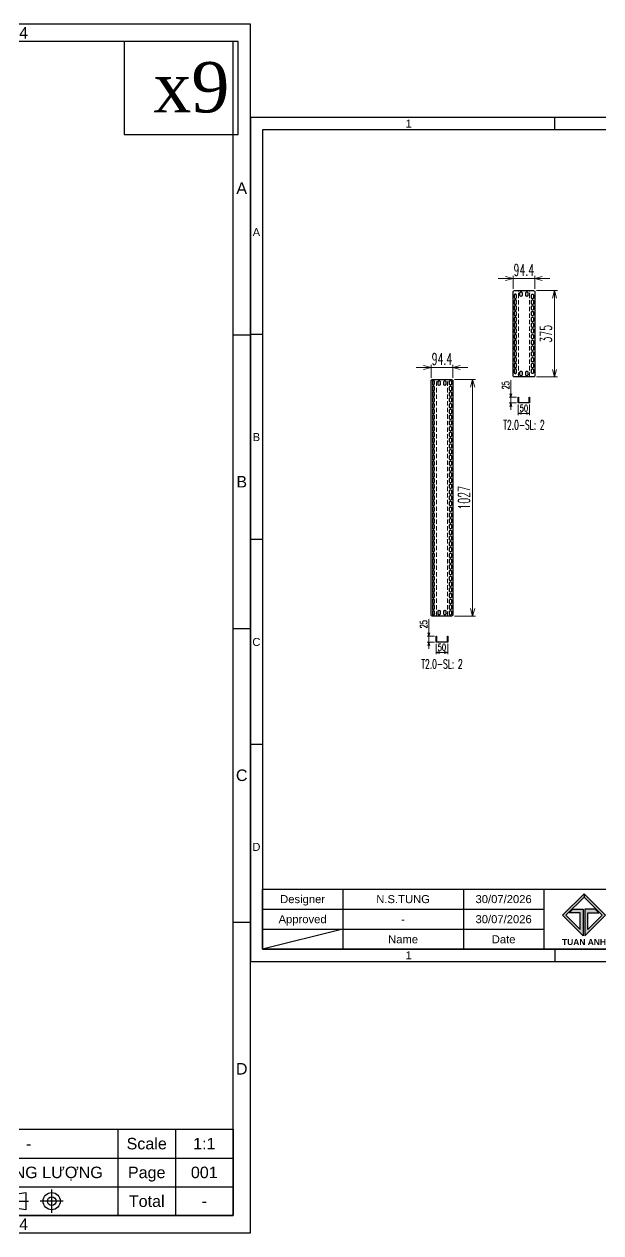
# Model space of a CAD drawing. Header units: millimetres. Extents: x -4798 to 103231, y 23514 to 54248.
# Drawn here: x 16495 to 18999, y 37689 to 42939 of the extents above; entities that cross this region are included whole.
import ezdxf
from ezdxf.enums import TextEntityAlignment as Align

# ---------------------------------------------------------------- set-up
doc = ezdxf.new("R2010")
doc.units = ezdxf.units.MM
doc.header["$LTSCALE"] = 3
doc.linetypes.add('HIDDEN', pattern=[9.525, 6.35, -3.175])
for name, color, linetype in [('@.0.DM. NÉT CHÍNH', 7, 'Continuous'), ('@.DM. NÉT CHÍNH', 7, 'Continuous'), ('@.TEXT', 7, 'Continuous'), ('@.VISIBLE', 7, 'Continuous'), ('dim', 7, 'Continuous')]:
    doc.layers.add(name, color=color, linetype=linetype)
doc.layers.add('@.DM. KÍCH THƯỚC', color=8, linetype='Continuous', lineweight=20, transparency=0.2)
doc.layers.add('@.DM. NÉT ĐỨT', color=8, linetype='HIDDEN', lineweight=9)
doc.styles.add('Ann_w01', font='romans.shx', dxfattribs={"width": 0.6, "bigfont": 'chineset.shx'})
doc.styles.add('Arial', font='arial.ttf')
doc.styles.add('KT18', font='times.ttf')
doc.dimstyles.new('Dim 01_SC15', dxfattribs={"dimscale": 15, "dimtxt": 2, "dimasz": 1, "dimexe": 0.5, "dimexo": 0.5, "dimgap": 0.5, "dimtad": 1, "dimdec": 1, "dimzin": 12, "dimdsep": 46, "dimtxsty": 'Ann_w01', "dimblk": 'OPEN30', "dimcen": 1.5, "dimclrd": 6, "dimclre": 6, "dimclrt": 3, "dimazin": 3, "dimtm": 1e-09, "dimtfac": 1, "dimtdec": 1, "dimtmove": 0, "dimatfit": 3, "dimldrblk": 'OPEN30', "dimfxl": 0, "dimtolj": 1, "dimlwd": 0, "dimlwe": 0, "dimarcsym": 0})
doc.dimstyles.new('Dim 01_SC25', dxfattribs={"dimscale": 25, "dimtxt": 2, "dimasz": 1.3, "dimexe": 0.5, "dimexo": 0.5, "dimgap": 0.5, "dimtad": 1, "dimdec": 1, "dimzin": 12, "dimdsep": 46, "dimtxsty": 'Ann_w01', "dimblk": 'OPEN30', "dimcen": 1.5, "dimclrd": 6, "dimclre": 6, "dimclrt": 3, "dimadec": 1, "dimazin": 3, "dimtm": 1e-09, "dimtfac": 1, "dimtdec": 1, "dimtix": 1, "dimtmove": 0, "dimatfit": 3, "dimldrblk": 'OPEN30', "dimfxl": 0, "dimtolj": 1, "dimlwd": 0, "dimlwe": 0, "dimarcsym": 0})

# ---------------------------------------------------------------- blocks, each defined once
blk = doc.blocks.new('_Open30')
at = {"color": 0, "linetype": 'ByBlock', "lineweight": -2}
for p, q in [((-1, 0.27), (0, 0)), ((0, 0), (-1, -0.27)), ((0, 0), (-1, 0))]:
    blk.add_line(p, q, dxfattribs=at)
blk = doc.blocks.new('*D253')
at = {"layer": '@.DM. KÍCH THƯỚC', "color": 6, "lineweight": 0}
for p, q in [((18639.6, 41286), (18639.6, 41240.7)), ((18689.6, 41286), (18689.6, 41240.7)), ((18654.6, 41248.2), (18674.6, 41248.2))]:
    blk.add_line(p, q, dxfattribs=at)
at = {"layer": 'Defpoints', "color": 0}
for p in [(18639.6, 41293.5), (18689.6, 41293.5), (18689.6, 41248.2)]:
    blk.add_point(p, dxfattribs=at)
at = {"layer": '@.DM. KÍCH THƯỚC', "color": 6, "lineweight": 0, "xscale": 15, "yscale": 15, "zscale": 15, "rotation": 180}
blk.add_blockref('_Open30', (18639.6, 41248.2), dxfattribs=at)
at = {"layer": '@.DM. KÍCH THƯỚC', "color": 6, "lineweight": 0, "xscale": 15, "yscale": 15, "zscale": 15}
blk.add_blockref('_Open30', (18689.6, 41248.2), dxfattribs=at)
at = {"layer": '@.DM. KÍCH THƯỚC', "color": 3, "insert": (18664.6, 41270.7), "char_height": 30, "attachment_point": 5, "style": 'Ann_w01'}
blk.add_mtext('\\A1;50', dxfattribs=at)
blk = doc.blocks.new('*D254')
at = {"layer": '@.DM. NÉT CHÍNH', "color": 6, "lineweight": 0}
for p, q in [((18719.3, 41781.3), (18810.5, 41781.3)), ((18798, 41438.9), (18798, 41748.8)), ((18719.3, 41406.4), (18810.5, 41406.4))]:
    blk.add_line(p, q, dxfattribs=at)
at = {"layer": 'Defpoints', "color": 0}
for p in [(18706.8, 41781.3), (18798, 41781.3), (18706.8, 41406.4)]:
    blk.add_point(p, dxfattribs=at)
at = {"layer": '@.DM. NÉT CHÍNH', "color": 6, "lineweight": 0, "xscale": 32.5, "yscale": 32.5, "zscale": 32.5}
for p, rotation in [((18798, 41781.3), 90), ((18798, 41406.4), 270)]:
    blk.add_blockref('_Open30', p, dxfattribs=dict(at, rotation=rotation))
at = {"layer": '@.DM. NÉT CHÍNH', "color": 3, "insert": (18760.5, 41593.9), "char_height": 50, "attachment_point": 5, "rotation": 90, "style": 'Ann_w01'}
blk.add_mtext('\\A1;375', dxfattribs=at)
blk = doc.blocks.new('*D255')
at = {"layer": '@.DM. KÍCH THƯỚC', "color": 6, "lineweight": 0}
for p, q in [((18607.8, 41333.5), (18607.8, 41392.6)), ((18632.1, 41318.5), (18600.3, 41318.5)), ((18607.8, 41293.5), (18607.8, 41318.5)), ((18632.1, 41293.5), (18600.3, 41293.5)), ((18607.8, 41278.5), (18607.8, 41263.5))]:
    blk.add_line(p, q, dxfattribs=at)
at = {"layer": 'Defpoints', "color": 0}
for p in [(18607.8, 41318.5), (18639.6, 41318.5), (18639.6, 41293.5)]:
    blk.add_point(p, dxfattribs=at)
at = {"layer": '@.DM. KÍCH THƯỚC', "color": 6, "lineweight": 0, "xscale": 15, "yscale": 15, "zscale": 15}
for p, rotation in [((18607.8, 41318.5), 270), ((18607.8, 41293.5), 90)]:
    blk.add_blockref('_Open30', p, dxfattribs=dict(at, rotation=rotation))
at = {"layer": '@.DM. KÍCH THƯỚC', "color": 3, "insert": (18585.3, 41370.5), "char_height": 30, "attachment_point": 5, "rotation": 90, "style": 'Ann_w01'}
blk.add_mtext('\\A1;25', dxfattribs=at)
blk = doc.blocks.new('*D256')
at = {"layer": '@.VISIBLE', "color": 6, "lineweight": 0}
for p, q in [((18617.4, 41788.8), (18617.4, 41846.2)), ((18711.8, 41788.8), (18711.8, 41846.2)), ((18584.9, 41833.7), (18552.4, 41833.7)), ((18617.4, 41833.7), (18711.8, 41833.7)), ((18744.3, 41833.7), (18776.8, 41833.7))]:
    blk.add_line(p, q, dxfattribs=at)
at = {"layer": 'Defpoints', "color": 0}
for p in [(18711.8, 41833.7), (18617.4, 41776.3), (18711.8, 41776.3)]:
    blk.add_point(p, dxfattribs=at)
at = {"layer": '@.VISIBLE', "color": 6, "lineweight": 0, "xscale": 32.5, "yscale": 32.5, "zscale": 32.5}
blk.add_blockref('_Open30', (18617.4, 41833.7), dxfattribs=at)
at = {"layer": '@.VISIBLE', "color": 6, "lineweight": 0, "xscale": 32.5, "yscale": 32.5, "zscale": 32.5, "rotation": 180}
blk.add_blockref('_Open30', (18711.8, 41833.7), dxfattribs=at)
at = {"layer": '@.VISIBLE', "color": 3, "insert": (18664.6, 41871.2), "char_height": 50, "attachment_point": 5, "style": 'Ann_w01'}
blk.add_mtext('\\A1;94.4', dxfattribs=at)
blk = doc.blocks.new('Dau chan')
at = {"layer": '@.VISIBLE', "color": 1}
blk.add_line((-1, 0), (1, 0), dxfattribs=at)
blk = doc.blocks.new('Oval-L')
at = {"layer": '@.VISIBLE', "color": 6}
blk.add_lwpolyline([(-5.5, -4.5), (5.5, -4.5, 0.414214), (10, 0), (10, 0, 0.414214), (5.5, 4.5), (-5.5, 4.5, 0.414214), (-10, 0), (-10, 0, 0.414214)], format="xyb", close=True, dxfattribs=at)
blk = doc.blocks.new('*D238')
at = {"layer": '@.DM. KÍCH THƯỚC', "color": 6, "lineweight": 0}
for p, q in [((18283.7, 40247.5), (18283.7, 40202.2)), ((18333.7, 40247.5), (18333.7, 40202.2)), ((18298.7, 40209.7), (18318.7, 40209.7))]:
    blk.add_line(p, q, dxfattribs=at)
at = {"layer": 'Defpoints', "color": 0}
for p in [(18283.7, 40255), (18333.7, 40255), (18333.7, 40209.7)]:
    blk.add_point(p, dxfattribs=at)
at = {"layer": '@.DM. KÍCH THƯỚC', "color": 6, "lineweight": 0, "xscale": 15, "yscale": 15, "zscale": 15, "rotation": 180}
blk.add_blockref('_Open30', (18283.7, 40209.7), dxfattribs=at)
at = {"layer": '@.DM. KÍCH THƯỚC', "color": 6, "lineweight": 0, "xscale": 15, "yscale": 15, "zscale": 15}
blk.add_blockref('_Open30', (18333.7, 40209.7), dxfattribs=at)
at = {"layer": '@.DM. KÍCH THƯỚC', "color": 3, "insert": (18308.7, 40232.2), "char_height": 30, "attachment_point": 5, "style": 'Ann_w01'}
blk.add_mtext('\\A1;50', dxfattribs=at)
blk = doc.blocks.new('*D239')
at = {"layer": '@.DM. NÉT CHÍNH', "color": 6, "lineweight": 0}
for p, q in [((18363.4, 41394.9), (18454.6, 41394.9)), ((18442.1, 40400.4), (18442.1, 41362.4)), ((18363.4, 40367.9), (18454.6, 40367.9))]:
    blk.add_line(p, q, dxfattribs=at)
at = {"layer": 'Defpoints', "color": 0}
for p in [(18350.9, 41394.9), (18442.1, 41394.9), (18350.9, 40367.9)]:
    blk.add_point(p, dxfattribs=at)
at = {"layer": '@.DM. NÉT CHÍNH', "color": 6, "lineweight": 0, "xscale": 32.5, "yscale": 32.5, "zscale": 32.5}
for p, rotation in [((18442.1, 41394.9), 90), ((18442.1, 40367.9), 270)]:
    blk.add_blockref('_Open30', p, dxfattribs=dict(at, rotation=rotation))
at = {"layer": '@.DM. NÉT CHÍNH', "color": 3, "insert": (18404.6, 40881.4), "char_height": 50, "attachment_point": 5, "rotation": 90, "style": 'Ann_w01'}
blk.add_mtext('\\A1;1027', dxfattribs=at)
blk = doc.blocks.new('*D240')
at = {"layer": '@.DM. KÍCH THƯỚC', "color": 6, "lineweight": 0}
for p, q in [((18252, 40295), (18252, 40354.1)), ((18276.2, 40280), (18244.5, 40280)), ((18252, 40255), (18252, 40280)), ((18276.2, 40255), (18244.5, 40255)), ((18252, 40240), (18252, 40225))]:
    blk.add_line(p, q, dxfattribs=at)
at = {"layer": 'Defpoints', "color": 0}
for p in [(18252, 40280), (18283.7, 40280), (18283.7, 40255)]:
    blk.add_point(p, dxfattribs=at)
at = {"layer": '@.DM. KÍCH THƯỚC', "color": 6, "lineweight": 0, "xscale": 15, "yscale": 15, "zscale": 15}
for p, rotation in [((18252, 40280), 270), ((18252, 40255), 90)]:
    blk.add_blockref('_Open30', p, dxfattribs=dict(at, rotation=rotation))
at = {"layer": '@.DM. KÍCH THƯỚC', "color": 3, "insert": (18229.5, 40332), "char_height": 30, "attachment_point": 5, "rotation": 90, "style": 'Ann_w01'}
blk.add_mtext('\\A1;25', dxfattribs=at)
blk = doc.blocks.new('*D241')
at = {"layer": '@.VISIBLE', "color": 6, "lineweight": 0}
for p, q in [((18229, 41447.2), (18196.5, 41447.2)), ((18261.5, 41402.4), (18261.5, 41459.7)), ((18261.5, 41447.2), (18355.9, 41447.2)), ((18355.9, 41402.4), (18355.9, 41459.7)), ((18388.4, 41447.2), (18420.9, 41447.2))]:
    blk.add_line(p, q, dxfattribs=at)
at = {"layer": 'Defpoints', "color": 0}
for p in [(18355.9, 41447.2), (18261.5, 41389.9), (18355.9, 41389.9)]:
    blk.add_point(p, dxfattribs=at)
at = {"layer": '@.VISIBLE', "color": 6, "lineweight": 0, "xscale": 32.5, "yscale": 32.5, "zscale": 32.5}
blk.add_blockref('_Open30', (18261.5, 41447.2), dxfattribs=at)
at = {"layer": '@.VISIBLE', "color": 6, "lineweight": 0, "xscale": 32.5, "yscale": 32.5, "zscale": 32.5, "rotation": 180}
blk.add_blockref('_Open30', (18355.9, 41447.2), dxfattribs=at)
at = {"layer": '@.VISIBLE', "color": 3, "insert": (18308.7, 41484.7), "char_height": 50, "attachment_point": 5, "style": 'Ann_w01'}
blk.add_mtext('\\A1;94.4', dxfattribs=at)
blk = doc.blocks.new('Standard ISO')
at = {"color": 6}
for p, q in [((-6, 0), (0, 0)), ((6, 0), (2, 0)), ((4, -2), (4, 2))]:
    blk.add_line(p, q, dxfattribs=at)
blk.add_lwpolyline([(-0.5, 1.5), (-0.5, -1.5), (-5.5, -0.75), (-5.5, 0.75), (-0.5, 1.5)])
for radius in [1.5, 0.75]:
    blk.add_circle((4, 0), radius)
blk = doc.blocks.new('A$C4dbb82d6')
at = {"layer": '@.VISIBLE'}
h = blk.add_hatch(color=30, dxfattribs=at)
h.dxf.hatch_style = 1
h.paths.add_polyline_path([(0.21, 4.97), (3.62, 1.56), (3.62, 5.97), (1.92, 5.97), (1.3, 5.35), (3.12, 5.35), (3.12, 2.59), (0.74, 4.97), (3.75, 7.98), (3.75, 8.51)])
h = blk.add_hatch(color=150, dxfattribs=at)
h.dxf.hatch_style = 1
h.paths.add_polyline_path([(6.76, 4.97), (4.37, 2.59), (4.37, 5.35), (6.2, 5.35), (5.58, 5.97), (3.88, 5.97), (3.88, 1.56), (7.29, 4.97), (3.75, 8.51), (3.75, 7.98)])
at = {"layer": '@.VISIBLE', "color": 30}
blk.add_lwpolyline([(3.62, 5.97), (3.62, 1.56), (0.21, 4.97), (3.75, 8.51), (3.75, 7.98), (0.74, 4.97), (3.12, 2.59), (3.12, 5.35), (1.3, 5.35), (1.92, 5.97)], close=True, dxfattribs=at)
at = {"layer": '@.VISIBLE', "color": 150}
blk.add_lwpolyline([(3.88, 5.97), (3.88, 1.56), (7.29, 4.97), (3.75, 8.51), (3.75, 7.98), (6.76, 4.97), (4.37, 2.59), (4.37, 5.35), (6.2, 5.35), (5.58, 5.97)], close=True, dxfattribs=at)
at = {"layer": '@.VISIBLE', "color": 30, "insert": (3.75, 0.51), "char_height": 1, "attachment_point": 5, "style": 'Ann_w01'}
blk.add_mtext_dynamic_manual_height_columns('{\\fArial|b1|i0|c0|p34;\\W1;TUAN ANH}', width=7.5, gutter_width=49.6, heights=[0], dxfattribs=at)
blk = doc.blocks.new('KHUNG BAN VE (Made by Tung)')
at = {"layer": '@.VISIBLE', "color": 8}
for p, q in [((75.75, 207), (75.75, 210)), ((148.5, 207), (148.5, 210)), ((221.25, 207), (221.25, 210)), ((3, 156), (0, 156)), ((294, 156), (297, 156)), ((3, 105), (0, 105)), ((294, 105), (297, 105)), ((3, 54), (0, 54)), ((294, 54), (297, 54)), ((23, 18), (23, 3)), ((53, 18), (53, 3)), ((73, 18), (73, 3)), ((123, 18), (123, 3)), ((223, 18), (223, 3)), ((243, 18), (243, 3)), ((274, 18), (274, 3)), ((284, 18), (284, 3)), ((3, 13), (73, 13)), ((123, 13), (294, 13)), ((3, 8), (73, 8)), ((23, 8), (3, 3)), ((223, 8), (294, 8)), ((75.75, 3), (75.75, 0)), ((148.5, 3), (148.5, 0)), ((221.25, 3), (221.25, 0))]:
    blk.add_line(p, q, dxfattribs=at)
for points in [[(0, 0), (297, 0), (297, 210), (0, 210)], [(3, 3), (294, 3), (294, 207), (3, 207)], [(3, 18), (294, 18), (294, 3), (3, 3)]]:
    blk.add_lwpolyline(points, close=True, dxfattribs=at)
at = {"xscale": 1.5, "yscale": 1.5, "zscale": 1.5}
blk.add_blockref('A$C4dbb82d6', (77.375, 4.041), dxfattribs=at)
blk.add_blockref('Standard ISO', (258.5, 5.5))
at = {"layer": '@.TEXT', "color": 1, "style": 'Arial'}
for s, p in [('1', (39.375, 208.5)), ('2', (112.125, 208.5)), ('3', (184.875, 208.5)), ('4', (257.625, 208.5)), ('A', (1.5, 181.5)), ('A', (295.5, 181.5)), ('B', (1.5, 130.5)), ('B', (295.5, 130.5)), ('C', (1.5, 79.5)), ('C', (295.5, 79.5)), ('D', (1.5, 28.5)), ('D', (295.5, 28.5)), ('30/07/2026', (63, 15.5)), ('30/07/2026', (63, 10.5)), ('1', (39.375, 1.5)), ('2', (112.125, 1.5)), ('3', (184.875, 1.5)), ('4', (257.625, 1.5))]:
    blk.add_text(s, height=2, dxfattribs=at).set_placement(p, align=Align.MIDDLE_CENTER)
at = {"layer": '@.TEXT', "color": 2, "style": 'Arial'}
for s, p in [('Designer', (13, 15.5)), ('DRAWING NAME', (173, 15.5)), ('Project', (233, 15.5)), ('Scale', (279, 15.5)), ('Approved', (13, 10.5)), ('Customer', (233, 10.5)), ('Page', (279, 10.5)), ('Name', (38, 5.5)), ('Date', (63, 5.5)), ('Standard', (233, 5.5)), ('Total', (279, 5.5))]:
    blk.add_text(s, height=2, dxfattribs=at).set_placement(p, align=Align.MIDDLE_CENTER)
at = {"layer": '@.TEXT', "color": 1, "style": 'Arial'}
for tag, height, p in [('DESIGNER_NAME', 2, (38, 15.5)), ('PROJECT_CODE', 2, (258.5, 15.5)), ('SCALE', 2, (289, 15.5)), ('APPROVED_NAME', 2, (38, 10.5)), ('CUSTOMER_NAME', 2, (258.5, 10.5)), ('PAGE', 2, (289, 10.5)), ('DRAWING_NAME', 4, (173, 8)), ('TOTAL', 2, (289, 5.5))]:
    blk.add_attdef(tag, text='', height=height, dxfattribs=at).set_placement(p, align=Align.MIDDLE_CENTER)
at = {"layer": '@.VISIBLE', "color": 30, "insert": (106, 10.5), "char_height": 1, "attachment_point": 5, "style": 'Ann_w01'}
blk.add_mtext_dynamic_manual_height_columns('{\\fTimes New Roman|b0|i0|c0|p18;\\W1;CTY TNHH SẢN XUẤT & THƯƠNG MẠI CƠ ĐIỆN TUẤN ANH\\PĐịa chỉ: Bến phà Vạn Phúc, Xã Ninh Sở, Huyện Thanh Trì, TP. Hà Nội\\PMST: 01081588698\\PEmail: ctytuananh68@gmail.com}', width=28.70976, gutter_width=99.197, heights=[0], dxfattribs=at)

msp = doc.modelspace()

# ---------------------------------------------------------------- linework, layer by layer
msp.add_lwpolyline([(17423.93, 42863.72), (16928.47, 42863.72), (16928.47, 42459.49), (17423.93, 42459.49)], close=True)
at = {"layer": '@.DM. NÉT CHÍNH'}
for points in [[(18622.38, 41781.34), (18706.78, 41781.34, -0.4142136), (18711.78, 41776.34), (18711.78, 41411.39, -0.4142136), (18706.78, 41406.39), (18622.38, 41406.39, -0.4142136), (18617.38, 41411.39), (18617.38, 41776.34, -0.4142136)], [(18266.54, 41394.89), (18350.94, 41394.89, -0.4142136), (18355.94, 41389.89), (18355.94, 40372.89, -0.4142136), (18350.94, 40367.89), (18266.54, 40367.89, -0.4142136), (18261.54, 40372.89), (18261.54, 41389.89, -0.4142136)]]:
    msp.add_lwpolyline(points, format="xyb", close=True, dxfattribs=at)
for points in [[(18689.58, 41318.47), (18689.58, 41293.47), (18639.58, 41293.47), (18639.58, 41318.47), (18641.08, 41318.47), (18641.08, 41294.97), (18688.08, 41294.97), (18688.08, 41318.47)], [(18333.74, 40279.97), (18333.74, 40254.97), (18283.74, 40254.97), (18283.74, 40279.97), (18285.24, 40279.97), (18285.24, 40256.47), (18332.24, 40256.47), (18332.24, 40279.97)]]:
    msp.add_lwpolyline(points, close=True, dxfattribs=at)
at = {"layer": '@.DM. NÉT ĐỨT'}
for p, q in [((18640.98, 41406.39), (18640.98, 41781.34)), ((18688.18, 41406.39), (18688.18, 41781.34)), ((18285.14, 40367.89), (18285.14, 41394.89)), ((18332.34, 40367.89), (18332.34, 41394.89))]:
    msp.add_line(p, q, dxfattribs=at)

# ---------------------------------------------------------------- block references
at = {"layer": '@.VISIBLE'}
ref = msp.add_blockref('KHUNG BAN VE (Made by Tung)', (10051.97, 37688.72), dxfattribs=dict(at, xscale=25, yscale=25, zscale=25))
ref.add_attrib('TOTAL', '-', dxfattribs={"layer": '@.TEXT', "color": 1, "height": 50, "style": 'Arial'}).set_placement((17276.97, 37826.22), align=Align.MIDDLE_CENTER)
ref.add_attrib('PAGE', '001', dxfattribs={"layer": '@.TEXT', "color": 1, "height": 50, "style": 'Arial'}).set_placement((17276.97, 37951.22), align=Align.MIDDLE_CENTER)
ref.add_attrib('SCALE', '1:1', dxfattribs={"layer": '@.TEXT', "color": 1, "height": 50, "style": 'Arial'}).set_placement((17276.97, 38076.22), align=Align.MIDDLE_CENTER)
ref.add_attrib('CUSTOMER_NAME', 'CTY NĂNG LƯỢNG', dxfattribs={"layer": '@.TEXT', "color": 1, "height": 50, "style": 'Arial'}).set_placement((16514.47, 37951.22), align=Align.MIDDLE_CENTER)
ref.add_attrib('PROJECT_CODE', '-', dxfattribs={"layer": '@.TEXT', "color": 1, "height": 50, "style": 'Arial'}).set_placement((16514.47, 38076.22), align=Align.MIDDLE_CENTER)
at = {"layer": '@.VISIBLE', "xscale": 17.45240288922202, "yscale": 17.45240288922202, "zscale": 17.45240288922202}
msp.add_blockref('KHUNG BAN VE (Made by Tung)', (17476.97, 38867.8), dxfattribs=at).add_auto_attribs({'APPROVED_NAME': '-', 'DESIGNER_NAME': 'N.S.TUNG', 'TOTAL': '-', 'PAGE': '001', 'SCALE': '1:1', 'CUSTOMER_NAME': 'CTY NĂNG LƯỢNG', 'PROJECT_CODE': '-', 'DRAWING_NAME': 'TỦ ĐIỆN'})
at = {"layer": '@.VISIBLE'}
for name, p, rotation in [('Oval-L', (18627.38, 41756.34), 90), ('Oval-L', (18627.38, 41731.34), 90), ('Dau chan', (18640.98, 41771.34), 270), ('Oval-L', (18627.38, 41706.34), 90), ('Oval-L', (18627.38, 41681.34), 90), ('Oval-L', (18627.38, 41656.34), 90), ('Oval-L', (18627.38, 41631.34), 90), ('Oval-L', (18627.38, 41606.34), 90), ('Oval-L', (18627.38, 41581.34), 90), ('Oval-L', (18627.38, 41556.34), 90), ('Oval-L', (18627.38, 41531.34), 90), ('Oval-L', (18627.38, 41506.34), 90), ('Oval-L', (18627.38, 41481.34), 90), ('Oval-L', (18627.38, 41456.34), 90), ('Oval-L', (18627.38, 41431.34), 90), ('Oval-L', (18271.54, 41381.39), 90), ('Dau chan', (18285.14, 41384.89), 270), ('Dau chan', (18688.18, 41416.39), 90.00000000000001), ('Oval-L', (18271.54, 41356.39), 90), ('Oval-L', (18271.54, 41331.39), 90), ('Oval-L', (18271.54, 41306.39), 90), ('Oval-L', (18271.54, 41281.39), 90), ('Oval-L', (18271.54, 41256.39), 90), ('Oval-L', (18271.54, 41231.39), 90), ('Oval-L', (18271.54, 41206.39), 90), ('Oval-L', (18271.54, 41181.39), 90), ('Oval-L', (18271.54, 41156.39), 90), ('Oval-L', (18271.54, 41131.39), 90), ('Oval-L', (18271.54, 41106.39), 90), ('Oval-L', (18271.54, 41081.39), 90), ('Oval-L', (18271.54, 41056.39), 90), ('Oval-L', (18271.54, 41031.39), 90), ('Oval-L', (18271.54, 41006.39), 90), ('Oval-L', (18271.54, 40981.39), 90), ('Oval-L', (18271.54, 40956.39), 90), ('Oval-L', (18271.54, 40931.39), 90), ('Oval-L', (18271.54, 40906.39), 90), ('Oval-L', (18271.54, 40881.39), 90), ('Oval-L', (18271.54, 40856.39), 90), ('Oval-L', (18271.54, 40831.39), 90), ('Oval-L', (18271.54, 40806.39), 90), ('Oval-L', (18271.54, 40781.39), 90), ('Oval-L', (18271.54, 40756.39), 90), ('Oval-L', (18271.54, 40731.39), 90), ('Oval-L', (18271.54, 40706.39), 90), ('Oval-L', (18271.54, 40681.39), 90), ('Oval-L', (18271.54, 40656.39), 90), ('Oval-L', (18271.54, 40631.39), 90), ('Oval-L', (18271.54, 40606.39), 90), ('Oval-L', (18271.54, 40581.39), 90), ('Oval-L', (18271.54, 40556.39), 90), ('Oval-L', (18271.54, 40531.39), 90), ('Oval-L', (18271.54, 40506.39), 90), ('Oval-L', (18271.54, 40481.39), 90), ('Oval-L', (18271.54, 40456.39), 90), ('Oval-L', (18271.54, 40431.39), 90), ('Oval-L', (18271.54, 40406.39), 90), ('Oval-L', (18271.54, 40381.39), 90), ('Dau chan', (18332.34, 40377.89), 90.00000000000001)]:
    msp.add_blockref(name, p, dxfattribs=dict(at, rotation=rotation))
at = {"layer": '@.VISIBLE', "xscale": -1}
for name, p, rotation in [('Oval-L', (18652.08, 41766.34), 270), ('Oval-L', (18677.08, 41766.34), 270), ('Dau chan', (18688.18, 41771.34), 90), ('Oval-L', (18701.78, 41756.34), 270), ('Oval-L', (18701.78, 41731.34), 270), ('Oval-L', (18701.78, 41706.34), 270), ('Oval-L', (18701.78, 41681.34), 270), ('Oval-L', (18701.78, 41656.34), 270), ('Oval-L', (18701.78, 41631.34), 270), ('Oval-L', (18701.78, 41606.34), 270), ('Oval-L', (18701.78, 41581.34), 270), ('Oval-L', (18701.78, 41556.34), 270), ('Oval-L', (18701.78, 41531.34), 270), ('Oval-L', (18701.78, 41506.34), 270), ('Oval-L', (18701.78, 41481.34), 270), ('Oval-L', (18652.08, 41421.39), 270), ('Oval-L', (18677.08, 41421.39), 270), ('Oval-L', (18701.78, 41456.34), 270), ('Oval-L', (18701.78, 41431.34), 270), ('Oval-L', (18296.24, 41379.89), 270), ('Oval-L', (18321.24, 41379.89), 270), ('Dau chan', (18332.34, 41384.89), 90), ('Oval-L', (18345.94, 41381.39), 270), ('Dau chan', (18640.98, 41416.39), 270), ('Oval-L', (18345.94, 41356.39), 270), ('Oval-L', (18345.94, 41331.39), 270), ('Oval-L', (18345.94, 41306.39), 270), ('Oval-L', (18345.94, 41281.39), 270), ('Oval-L', (18345.94, 41256.39), 270), ('Oval-L', (18345.94, 41231.39), 270), ('Oval-L', (18345.94, 41206.39), 270), ('Oval-L', (18345.94, 41181.39), 270), ('Oval-L', (18345.94, 41156.39), 270), ('Oval-L', (18345.94, 41131.39), 270), ('Oval-L', (18345.94, 41106.39), 270), ('Oval-L', (18345.94, 41081.39), 270), ('Oval-L', (18345.94, 41056.39), 270), ('Oval-L', (18345.94, 41031.39), 270), ('Oval-L', (18345.94, 41006.39), 270), ('Oval-L', (18345.94, 40981.39), 270), ('Oval-L', (18345.94, 40956.39), 270), ('Oval-L', (18345.94, 40931.39), 270), ('Oval-L', (18345.94, 40906.39), 270), ('Oval-L', (18345.94, 40881.39), 270), ('Oval-L', (18345.94, 40856.39), 270), ('Oval-L', (18345.94, 40831.39), 270), ('Oval-L', (18345.94, 40806.39), 270), ('Oval-L', (18345.94, 40781.39), 270), ('Oval-L', (18345.94, 40756.39), 270), ('Oval-L', (18345.94, 40731.39), 270), ('Oval-L', (18345.94, 40706.39), 270), ('Oval-L', (18345.94, 40681.39), 270), ('Oval-L', (18345.94, 40656.39), 270), ('Oval-L', (18345.94, 40631.39), 270), ('Oval-L', (18345.94, 40606.39), 270), ('Oval-L', (18345.94, 40581.39), 270), ('Oval-L', (18345.94, 40556.39), 270), ('Oval-L', (18345.94, 40531.39), 270), ('Oval-L', (18345.94, 40506.39), 270), ('Oval-L', (18345.94, 40481.39), 270), ('Oval-L', (18345.94, 40456.39), 270), ('Oval-L', (18345.94, 40431.39), 270), ('Dau chan', (18285.14, 40377.89), 270), ('Oval-L', (18296.24, 40382.89), 270), ('Oval-L', (18321.24, 40382.89), 270), ('Oval-L', (18345.94, 40406.39), 270), ('Oval-L', (18345.94, 40381.39), 270)]:
    msp.add_blockref(name, p, dxfattribs=dict(at, rotation=rotation))

# ---------------------------------------------------------------- texts
at = {"layer": '@.0.DM. NÉT CHÍNH', "color": 1, "style": 'KT18'}
msp.add_text('x9', height=218.574, dxfattribs=at).set_placement((17220.87, 42665.06), align=Align.MIDDLE_CENTER)
at = {"layer": 'dim', "color": 2, "style": 'Ann_w01', "width": 0.6}
for p in [(18664.58, 41198.17), (18308.74, 40159.67)]:
    msp.add_text('T2.0-SL: 2', height=40, dxfattribs=at).set_placement(p, align=Align.MIDDLE_CENTER)

# ---------------------------------------------------------------- dimensions: what is measured, and where the dimension line sits
at = {"layer": '@.DM. KÍCH THƯỚC'}
dim = msp.add_linear_dim(base=(18607.82, 41318.47), p1=(18639.58, 41293.47), p2=(18639.58, 41318.47), angle=90, dimstyle='Dim 01_SC15', override={"dimlwd": 0, "dimlwe": 0}, dxfattribs=at)
dim.commit()
dim.dimension.update_dxf_attribs({"geometry": '*D255', "text_midpoint": (18585.32, 41370.54)})
for base, p1, p2, picture, middle in [((18689.58, 41248.17), (18639.58, 41293.47), (18689.58, 41293.47), '*D253', (18664.58, 41270.67)), ((18333.74, 40209.67), (18283.74, 40254.97), (18333.74, 40254.97), '*D238', (18308.74, 40232.17))]:
    dim = msp.add_linear_dim(base=base, p1=p1, p2=p2, dimstyle='Dim 01_SC15', dxfattribs=at)
    dim.commit()
    dim.dimension.update_dxf_attribs({"geometry": picture, "text_midpoint": middle})
dim = msp.add_linear_dim(base=(18251.97, 40279.97), p1=(18283.74, 40254.97), p2=(18283.74, 40279.97), angle=90, dimstyle='Dim 01_SC15', dxfattribs=at)
dim.commit()
dim.dimension.update_dxf_attribs({"geometry": '*D240', "text_midpoint": (18229.47, 40332.04)})
at = {"layer": '@.DM. NÉT CHÍNH'}
for base, p1, p2, picture, middle in [((18797.9830463, 41781.34243855), (18706.78094725, 41406.39243855), (18706.78094725, 41781.34243855), '*D254', (18760.4830463, 41593.86743855)), ((18442.14, 41394.89), (18350.94, 40367.89), (18350.94, 41394.89), '*D239', (18404.64, 40881.39))]:
    dim = msp.add_linear_dim(base=base, p1=p1, p2=p2, angle=90, dimstyle='Dim 01_SC25', dxfattribs=at)
    dim.commit()
    dim.dimension.update_dxf_attribs({"geometry": picture, "text_midpoint": middle})
at = {"layer": '@.VISIBLE'}
for base, p1, p2, picture, middle in [((18711.78, 41833.69), (18617.38, 41776.34), (18711.78, 41776.34), '*D256', (18664.58, 41871.19)), ((18355.94, 41447.24), (18261.54, 41389.89), (18355.94, 41389.89), '*D241', (18308.74, 41484.74))]:
    dim = msp.add_linear_dim(base=base, p1=p1, p2=p2, dimstyle='Dim 01_SC25', dxfattribs=at)
    dim.commit()
    dim.dimension.update_dxf_attribs({"geometry": picture, "text_midpoint": middle})

doc.saveas('drawing.dxf')
